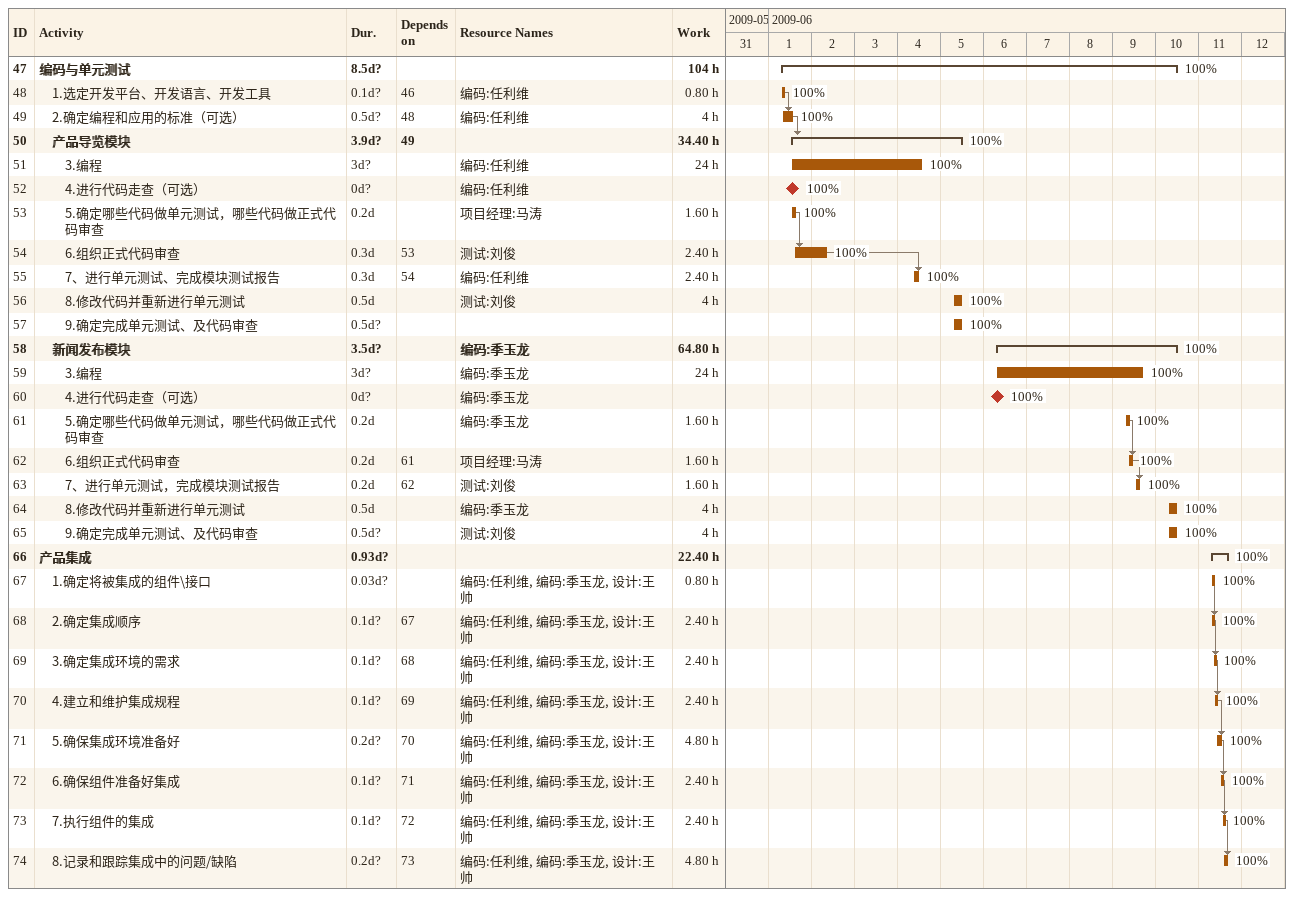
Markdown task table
| ID | Level | Task | Duration | Start | Finish | Predecessors | Resources | % complete | Work (h) |
|---|---|---|---|---|---|---|---|---|---|
| 47 | 1 | **编码与单元测试** | 8.5d? | 2009-06-01 | 2009-06-10 |  |  | 100 | 104 |
| 48 | 2 | 1.选定开发平台、开发语言、开发工具 | 0.1d? | 2009-06-01 | 2009-06-01 | 46 | 编码:任利维 | 100 | 0.80 |
| 49 | 2 | 2.确定编程和应用的标准（可选） | 0.5d? | 2009-06-01 | 2009-06-01 | 48 | 编码:任利维 | 100 | 4 |
| 50 | 2 | **产品导览模块** | 3.9d? | 2009-06-01 | 2009-06-05 | 49 |  | 100 | 34.40 |
| 51 | 3 | 3.编程 | 3d? | 2009-06-01 | 2009-06-04 |  | 编码:任利维 | 100 | 24 |
| 52 | 3 | 4.进行代码走查（可选） | 0d? | 2009-06-01 | 2009-06-01 |  | 编码:任利维 | 100 |  |
| 53 | 3 | 5.确定哪些代码做单元测试，哪些代码做正式代码审查 | 0.2d | 2009-06-01 | 2009-06-01 |  | 项目经理:马涛 | 100 | 1.60 |
| 54 | 3 | 6.组织正式代码审查 | 0.3d | 2009-06-01 | 2009-06-02 | 53 | 测试:刘俊 | 100 | 2.40 |
| 55 | 3 | 7、进行单元测试、完成模块测试报告 | 0.3d | 2009-06-04 | 2009-06-04 | 54 | 编码:任利维 | 100 | 2.40 |
| 56 | 3 | 8.修改代码并重新进行单元测试 | 0.5d | 2009-06-05 | 2009-06-05 |  | 测试:刘俊 | 100 | 4 |
| 57 | 3 | 9.确定完成单元测试、及代码审查 | 0.5d? | 2009-06-05 | 2009-06-05 |  |  | 100 |  |
| 58 | 2 | **新闻发布模块** | 3.5d? | 2009-06-06 | 2009-06-10 |  | 编码:季玉龙 | 100 | 64.80 |
| 59 | 3 | 3.编程 | 3d? | 2009-06-06 | 2009-06-09 |  | 编码:季玉龙 | 100 | 24 |
| 60 | 3 | 4.进行代码走查（可选） | 0d? | 2009-06-06 | 2009-06-06 |  | 编码:季玉龙 | 100 |  |
| 61 | 3 | 5.确定哪些代码做单元测试，哪些代码做正式代码审查 | 0.2d | 2009-06-09 | 2009-06-09 |  | 编码:季玉龙 | 100 | 1.60 |
| 62 | 3 | 6.组织正式代码审查 | 0.2d | 2009-06-09 | 2009-06-09 | 61 | 项目经理:马涛 | 100 | 1.60 |
| 63 | 3 | 7、进行单元测试，完成模块测试报告 | 0.2d | 2009-06-09 | 2009-06-09 | 62 | 测试:刘俊 | 100 | 1.60 |
| 64 | 3 | 8.修改代码并重新进行单元测试 | 0.5d | 2009-06-10 | 2009-06-10 |  | 编码:季玉龙 | 100 | 4 |
| 65 | 3 | 9.确定完成单元测试、及代码审查 | 0.5d? | 2009-06-10 | 2009-06-10 |  | 测试:刘俊 | 100 | 4 |
| 66 | 1 | **产品集成** | 0.93d? | 2009-06-11 | 2009-06-11 |  |  | 100 | 22.40 |
| 67 | 2 | 1.确定将被集成的组件\接口 | 0.03d? | 2009-06-11 | 2009-06-11 |  | 编码:任利维, 编码:季玉龙, 设计:王帅 | 100 | 0.80 |
| 68 | 2 | 2.确定集成顺序 | 0.1d? | 2009-06-11 | 2009-06-11 | 67 | 编码:任利维, 编码:季玉龙, 设计:王帅 | 100 | 2.40 |
| 69 | 2 | 3.确定集成环境的需求 | 0.1d? | 2009-06-11 | 2009-06-11 | 68 | 编码:任利维, 编码:季玉龙, 设计:王帅 | 100 | 2.40 |
| 70 | 2 | 4.建立和维护集成规程 | 0.1d? | 2009-06-11 | 2009-06-11 | 69 | 编码:任利维, 编码:季玉龙, 设计:王帅 | 100 | 2.40 |
| 71 | 2 | 5.确保集成环境准备好 | 0.2d? | 2009-06-11 | 2009-06-11 | 70 | 编码:任利维, 编码:季玉龙, 设计:王帅 | 100 | 4.80 |
| 72 | 2 | 6.确保组件准备好集成 | 0.1d? | 2009-06-11 | 2009-06-11 | 71 | 编码:任利维, 编码:季玉龙, 设计:王帅 | 100 | 2.40 |
| 73 | 2 | 7.执行组件的集成 | 0.1d? | 2009-06-11 | 2009-06-11 | 72 | 编码:任利维, 编码:季玉龙, 设计:王帅 | 100 | 2.40 |
| 74 | 2 | 8.记录和跟踪集成中的问题/缺陷 | 0.2d? | 2009-06-11 | 2009-06-11 | 73 | 编码:任利维, 编码:季玉龙, 设计:王帅 | 100 | 4.80 |
